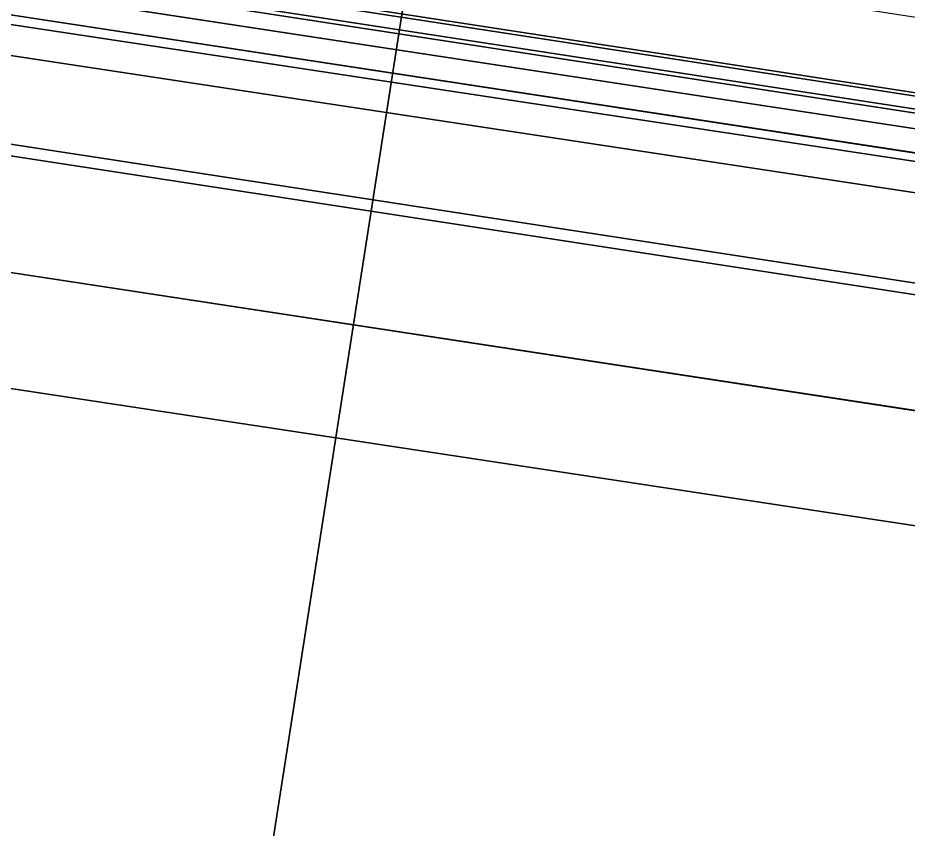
# Model space of a CAD drawing. Header units: metres. Extents: x 503497 to 504361, y 6966567 to 6966857.
# Drawn here: x 504154.4433 to 504154.6111, y 6966752.2361 to 6966752.389 of the extents above; entities that cross this region are included whole.
import ezdxf

# ---------------------------------------------------------------- set-up
doc = ezdxf.new("R2010")
doc.units = ezdxf.units.M

msp = doc.modelspace()

# ---------------------------------------------------------------- linework, layer by layer
at = {"layer": 'SHADOW_APPROVED_20260124T072500'}
for points in [[(504131.954, 6966755.9236), (504160.9824, 6966751.3955), (504077.612, 6966764.2057), (504048.5836, 6966768.7338), (504131.954, 6966755.9236)], [(504160.9824, 6966751.3955), (504160.6196, 6966749.0699), (504077.2492, 6966761.8801), (504077.612, 6966764.2057), (504160.9824, 6966751.3955)], [(504161.9915, 6966748.8559), (504162.3543, 6966751.1815), (504078.9839, 6966763.9917), (504078.6211, 6966761.6661), (504161.9915, 6966748.8559)], [(504162.3543, 6966751.1815), (504177.0609, 6966748.8875), (504093.6905, 6966761.6977), (504078.9839, 6966763.9917), (504162.3543, 6966751.1815)], [(504177.0609, 6966748.8875), (504175.3149, 6966737.6944), (504091.9445, 6966750.5046), (504093.6905, 6966761.6977), (504177.0609, 6966748.8875)]]:
    msp.add_lwpolyline(points, close=True, dxfattribs=at)
at = {"layer": 'SHADOW_APPROVED_20260127T071900'}
for points in [[(504131.954, 6966755.9236), (504160.9824, 6966751.3955), (504070.9419, 6966765.0559), (504041.9135, 6966769.584), (504131.954, 6966755.9236)], [(504160.9824, 6966751.3955), (504160.6196, 6966749.0699), (504070.5791, 6966762.7303), (504070.9419, 6966765.0559), (504160.9824, 6966751.3955)], [(504161.9915, 6966748.8559), (504162.3543, 6966751.1815), (504072.3138, 6966764.8419), (504071.951, 6966762.5163), (504161.9915, 6966748.8559)], [(504162.3543, 6966751.1815), (504177.0609, 6966748.8875), (504087.0204, 6966762.5479), (504072.3138, 6966764.8419), (504162.3543, 6966751.1815)], [(504177.0609, 6966748.8875), (504175.3149, 6966737.6944), (504085.2744, 6966751.3548), (504087.0204, 6966762.5479), (504177.0609, 6966748.8875)]]:
    msp.add_lwpolyline(points, close=True, dxfattribs=at)
at = {"layer": 'SHADOW_APPROVED_20260130T071100'}
for points in [[(504131.954, 6966755.9236), (504160.9824, 6966751.3955), (504061.3313, 6966766.6104), (504032.3029, 6966771.1385), (504131.954, 6966755.9236)], [(504160.9824, 6966751.3955), (504160.6196, 6966749.0699), (504060.9685, 6966764.2848), (504061.3313, 6966766.6104), (504160.9824, 6966751.3955)], [(504161.9915, 6966748.8559), (504162.3543, 6966751.1815), (504062.7032, 6966766.3964), (504062.3404, 6966764.0708), (504161.9915, 6966748.8559)], [(504162.3543, 6966751.1815), (504177.0609, 6966748.8875), (504077.4098, 6966764.1024), (504062.7032, 6966766.3964), (504162.3543, 6966751.1815)], [(504177.0609, 6966748.8875), (504175.3149, 6966737.6944), (504075.6638, 6966752.9093), (504077.4098, 6966764.1024), (504177.0609, 6966748.8875)]]:
    msp.add_lwpolyline(points, close=True, dxfattribs=at)
at = {"layer": 'SHADOW_APPROVED_20260203T070000'}
for points in [[(504131.954, 6966755.9236), (504160.9824, 6966751.3955), (504045.0469, 6966769.2208), (504016.0185, 6966773.7489), (504131.954, 6966755.9236)], [(504160.9824, 6966751.3955), (504160.6196, 6966749.0699), (504044.6841, 6966766.8952), (504045.0469, 6966769.2208), (504160.9824, 6966751.3955)], [(504161.9915, 6966748.8559), (504162.3543, 6966751.1815), (504046.4188, 6966769.0068), (504046.056, 6966766.6812), (504161.9915, 6966748.8559)], [(504162.3543, 6966751.1815), (504177.0609, 6966748.8875), (504061.1254, 6966766.7128), (504046.4188, 6966769.0068), (504162.3543, 6966751.1815)], [(504177.0609, 6966748.8875), (504175.3149, 6966737.6944), (504059.3794, 6966755.5197), (504061.1254, 6966766.7128), (504177.0609, 6966748.8875)]]:
    msp.add_lwpolyline(points, close=True, dxfattribs=at)
at = {"layer": 'SHADOW_COMPARATOR_RL48_20260124T072500'}
for points in [[(504131.954, 6966755.9236), (504160.9824, 6966751.3955), (504113.4412, 6966758.7004), (504084.4128, 6966763.2285), (504131.954, 6966755.9236)], [(504160.9824, 6966751.3955), (504160.6196, 6966749.0699), (504113.0784, 6966756.3748), (504113.4412, 6966758.7004), (504160.9824, 6966751.3955)], [(504161.9915, 6966748.8559), (504162.3543, 6966751.1815), (504114.8131, 6966758.4864), (504114.4503, 6966756.1608), (504161.9915, 6966748.8559)], [(504162.3543, 6966751.1815), (504177.0609, 6966748.8875), (504129.5197, 6966756.1924), (504114.8131, 6966758.4864), (504162.3543, 6966751.1815)], [(504177.0609, 6966748.8875), (504175.3149, 6966737.6944), (504127.7737, 6966744.9993), (504129.5197, 6966756.1924), (504177.0609, 6966748.8875)]]:
    msp.add_lwpolyline(points, close=True, dxfattribs=at)
at = {"layer": 'SHADOW_COMPARATOR_RL48_20260127T071900'}
for points in [[(504131.954, 6966755.9236), (504160.9824, 6966751.3955), (504109.6377, 6966759.1852), (504080.6093, 6966763.7133), (504131.954, 6966755.9236)], [(504160.9824, 6966751.3955), (504160.6196, 6966749.0699), (504109.2749, 6966756.8596), (504109.6377, 6966759.1852), (504160.9824, 6966751.3955)], [(504161.9915, 6966748.8559), (504162.3543, 6966751.1815), (504111.0096, 6966758.9712), (504110.6468, 6966756.6456), (504161.9915, 6966748.8559)], [(504162.3543, 6966751.1815), (504177.0609, 6966748.8875), (504125.7162, 6966756.6772), (504111.0096, 6966758.9712), (504162.3543, 6966751.1815)], [(504177.0609, 6966748.8875), (504175.3149, 6966737.6944), (504123.9702, 6966745.4841), (504125.7162, 6966756.6772), (504177.0609, 6966748.8875)]]:
    msp.add_lwpolyline(points, close=True, dxfattribs=at)
at = {"layer": 'SHADOW_COMPARATOR_RL48_20260130T071100'}
for points in [[(504131.954, 6966755.9236), (504160.9824, 6966751.3955), (504104.1573, 6966760.0717), (504075.1289, 6966764.5998), (504131.954, 6966755.9236)], [(504160.9824, 6966751.3955), (504160.6196, 6966749.0699), (504103.7945, 6966757.7461), (504104.1573, 6966760.0717), (504160.9824, 6966751.3955)], [(504161.9915, 6966748.8559), (504162.3543, 6966751.1815), (504105.5292, 6966759.8577), (504105.1664, 6966757.5321), (504161.9915, 6966748.8559)], [(504162.3543, 6966751.1815), (504177.0609, 6966748.8875), (504120.2358, 6966757.5637), (504105.5292, 6966759.8577), (504162.3543, 6966751.1815)], [(504177.0609, 6966748.8875), (504175.3149, 6966737.6944), (504118.4898, 6966746.3706), (504120.2358, 6966757.5637), (504177.0609, 6966748.8875)]]:
    msp.add_lwpolyline(points, close=True, dxfattribs=at)
at = {"layer": 'SHADOW_COMPARATOR_RL48_20260203T070000'}
for points in [[(504131.954, 6966755.9236), (504160.9824, 6966751.3955), (504094.8713, 6966761.5602), (504065.8429, 6966766.0883), (504131.954, 6966755.9236)], [(504160.9824, 6966751.3955), (504160.6196, 6966749.0699), (504094.5085, 6966759.2346), (504094.8713, 6966761.5602), (504160.9824, 6966751.3955)], [(504161.9915, 6966748.8559), (504162.3543, 6966751.1815), (504096.2432, 6966761.3462), (504095.8804, 6966759.0206), (504161.9915, 6966748.8559)], [(504162.3543, 6966751.1815), (504177.0609, 6966748.8875), (504110.9498, 6966759.0522), (504096.2432, 6966761.3462), (504162.3543, 6966751.1815)], [(504177.0609, 6966748.8875), (504175.3149, 6966737.6944), (504109.2038, 6966747.8591), (504110.9498, 6966759.0522), (504177.0609, 6966748.8875)]]:
    msp.add_lwpolyline(points, close=True, dxfattribs=at)
at = {"layer": 'SHADOW_COMPARATOR_RL48_20261221T150000'}
for points in [[(504129.6052, 6966740.8657), (504131.954, 6966755.9236), (504155.4579, 6966758.4305), (504153.1091, 6966743.3726), (504129.6052, 6966740.8657)], [(504153.1091, 6966743.3726), (504155.4579, 6966758.4305), (504184.4863, 6966753.9024), (504184.1235, 6966751.5768), (504185.4954, 6966751.3628), (504185.8582, 6966753.6884), (504200.5648, 6966751.3944), (504198.8188, 6966740.2013), (504195.5395, 6966740.7128), (504195.3777, 6966739.6755), (504198.3056, 6966739.2188), (504196.5753, 6966728.1261), (504182.103, 6966730.3836), (504181.8081, 6966728.493), (504173.041, 6966729.8606), (504173.4951, 6966732.7718), (504170.4333, 6966733.2494), (504170.282, 6966732.279), (504161.9499, 6966733.5787), (504161.5271, 6966730.8683), (504151.4049, 6966732.4472), (504153.1091, 6966743.3726)]]:
    msp.add_lwpolyline(points, close=True, dxfattribs=at)

doc.saveas('drawing.dxf')
